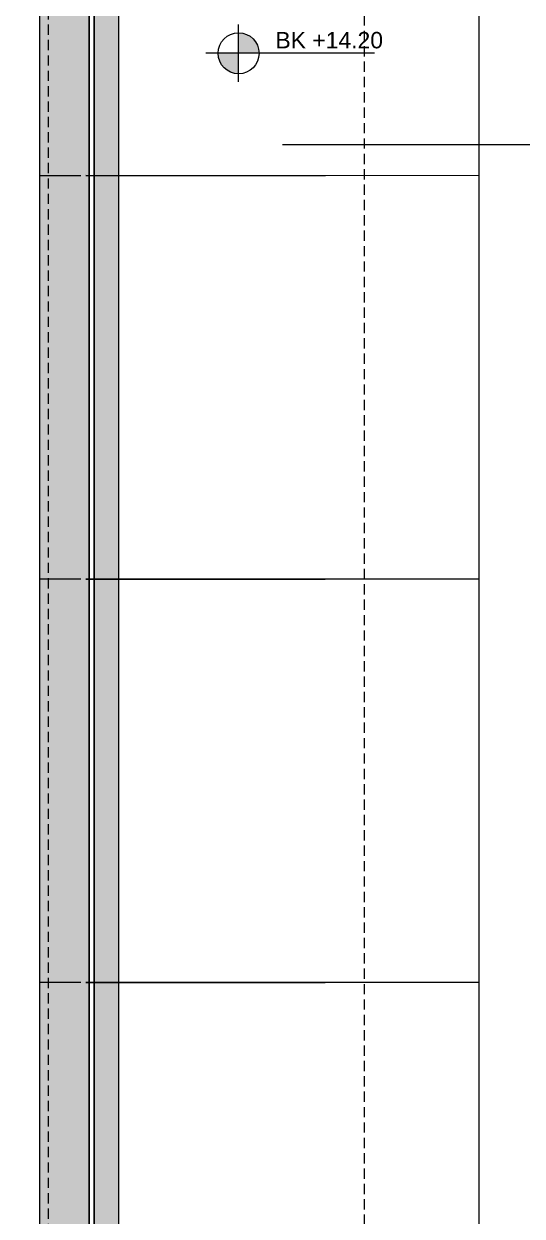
# Model space of a CAD drawing. Extents: x -1073 to 35213, y -1180 to 6950.
# Drawn here: x 33913 to 34217, y 1099 to 1826 of the extents above; entities that cross this region are included whole.
import ezdxf
from ezdxf.enums import TextEntityAlignment as Align
from ezdxf.xclip import XClip

# ---------------------------------------------------------------- set-up
doc = ezdxf.new("R2010")
doc.units = 0
doc.header["$LTSCALE"] = 25
doc.header["$XCLIPFRAME"] = 0
doc.linetypes.add('HIDDEN', pattern=[0.375, 0.25, -0.125])
doc.layers.get('0').update_dxf_attribs({"color": 9, "lineweight": 9})
for name, color, linetype, lineweight in [('04', 9, 'Continuous', 9), ('05G', 8, 'Continuous', 9), ('06A', 9, 'Continuous', 9), ('06B', 9, 'Continuous', 9), ('06D', 9, 'Continuous', 9), ('09', 9, 'Continuous', 9), ('15', 9, 'Continuous', 9), ('21', 9, 'Continuous', 9), ('24', 9, 'Continuous', 9)]:
    doc.layers.add(name, color=color, linetype=linetype, lineweight=lineweight)
doc.styles.add('Arial', font='arial.ttf', dxfattribs={"height": 2.5})
doc.styles.add('MuuM_TEXT-ITALIC', font='ARIALNI.TTF')

# ---------------------------------------------------------------- blocks, each defined once
blk = doc.blocks.new('p-araba-polo')
blk.add_line((1.2557, 0.8419), (1.8967, 1.7338))
at = {"extrusion": (0, 0, -1)}
blk.add_arc((-1.2557, 0.8419), 1.0984, 125.7081, 179.02404, dxfattribs=at)
blk = doc.blocks.new('p-aks_vw')
at = {"layer": '24', "ltscale": 2}
blk.add_lwpolyline([(5680, 1440), (5975, 1440)], dxfattribs=at)
blk = doc.blocks.new('0_elevationtarget-p-bk')
h = blk.add_hatch(color=254)
h.paths.add_polyline_path([(2.5, 0, 0.414214), (0, 2.5), (0, 0)])
h.paths.add_polyline_path([(0, 0), (-2.5, 0, 0.414214), (0, -2.5)])
blk.add_line((0, -3.5), (0, 3.5))
blk.add_lwpolyline([(16.6, 0), (-4, 0)])
blk.add_circle((0, 0), 2.5)
at = {"style": 'Arial'}
blk.add_attdef('BITMISKOT', text='', height=2, dxfattribs=at).set_placement((4.5, 0), align=Align.BOTTOM_LEFT)
at = {"style": 'MuuM_TEXT-ITALIC'}
blk.add_attdef('FINISHINGFLOORLEVEL', text='', height=2, dxfattribs=at).set_placement((4.5, -0.59), align=Align.TOP_LEFT)

msp = doc.modelspace()

# ---------------------------------------------------------------- hatches: boundary and pattern name
at = {"layer": '05G'}
h = msp.add_hatch(color=253, dxfattribs=at)
h.dxf.hatch_style = 1
h.paths.add_polyline_path([(33952.84, 212.5), (33922.84, 212.5), (33922.84, 3992.5), (33952.84, 3992.5)])
at = {"layer": '09'}
h = msp.add_hatch(dxfattribs=at)
h.set_pattern_fill('DOTS', color=251, scale=25, style=0)
h.set_pattern_definition([(0, (17.5119, -0.0012), (0.78125, 1.5625), [0, -1.5625])])
edge = h.paths.add_edge_path()
edge.add_line((33955.84, 209.5), (33955.84, 3995.5))
edge.add_line((33955.84, 3995.5), (33970.84, 3995.5))
edge.add_line((33970.84, 3995.5), (33970.84, 209.5))
edge.add_line((33970.84, 209.5), (33955.84, 209.5))

# ---------------------------------------------------------------- linework, layer by layer
at = {"layer": '06A'}
for points in [[(33950.84, 4012.5), (32430.84, 4012.5), (32430.84, 3907.5), (32447.84, 3907.5), (32447.84, 3995.5), (33955.84, 3995.5), (33955.84, 209.5), (32447.84, 209.5), (32447.84, 309.5), (31687.84, 309.5), (31687.84, 292.5), (32430.84, 292.5), (32430.84, 192.5), (33950.84, 192.5)], [(34190.84, 192.5), (34190.84, 4012.5)], [(33922.84, 237.5), (32475.84, 237.5), (32475.84, 337.5), (31687.84, 337.5), (31687.84, 312.5), (32450.84, 312.5), (32450.84, 212.5), (33952.84, 212.5), (33952.84, 3992.5), (32450.84, 3992.5), (32450.84, 3907.5), (32475.84, 3907.5), (32475.84, 3967.5), (33922.84, 3967.5)], [(33922.84, 212.5), (33922.84, 3968.5)], [(33952.84, 3968.5), (33952.84, 236.54)], [(33947.84, 1733.5), (33922.84, 1733.5)], [(34190.84, 1733.5), (33950.84, 1733.52)], [(33950.84, 1733.52), (34096.84, 1733.5)], [(33947.84, 1487.5), (33922.84, 1487.5)], [(34190.84, 1487.5), (33950.84, 1487.52)], [(33950.84, 1487.52), (34096.84, 1487.5)], [(33947.84, 1241.5), (33922.84, 1241.5)], [(34190.84, 1241.5), (33950.84, 1241.52)], [(33950.84, 1241.52), (34096.84, 1241.5)]]:
    msp.add_lwpolyline(points, dxfattribs=at)
at = {"layer": '06B'}
msp.add_lwpolyline([(33955.84, 209.5), (33955.84, 3995.5), (33970.84, 3995.5), (33970.84, 209.5), (33955.84, 209.5)], dxfattribs=at)
at = {"layer": '06D', "linetype": 'HIDDEN'}
for points in [[(33952.84, 212.5), (34070.84, 212.5), (34120.84, 212.5), (34120.84, 3992.5), (33952.84, 3992.5)], [(33922.84, 3972.5), (33927.84, 3972.5), (33927.84, 232.5), (32470.84, 232.5), (32470.84, 332.5), (31687.84, 332.5)]]:
    msp.add_lwpolyline(points, dxfattribs=at)
at = {"layer": '15'}
msp.add_lwpolyline([(32447.84, 3907.5), (32447.84, 3995.5), (33955.84, 3995.5), (33955.84, 209.5), (32447.84, 209.5), (32447.84, 309.49), (31687.84, 309.5), (31687.84, 312.5), (32450.84, 312.5), (32450.84, 212.5), (33952.84, 212.5), (33952.84, 3992.5), (32450.84, 3992.5), (32450.84, 3907.5)], close=True, dxfattribs=at)

# ---------------------------------------------------------------- block references
at = {"layer": '04'}
ref = msp.add_blockref('p-araba-polo', (33774.6, 1431.8), dxfattribs=dict(at, xscale=-100, yscale=100, zscale=100, rotation=270))
XClip(ref).set_block_clipping_path([(-0.0924763951, -0.9835002962), (4.0650970395, 0.9845199444)])
at = {"layer": '21'}
ref = msp.add_blockref('0_elevationtarget-p-bk', (34044, 1808.15), dxfattribs=dict(at, xscale=5, yscale=5, zscale=5))
ref.add_attrib('BITMISKOT', 'BK +14.20', dxfattribs={"layer": '0', "height": 10, "style": 'Arial'}).set_placement((34066.5, 1808.15), align=Align.BOTTOM_LEFT)
at = {"layer": '24'}
msp.add_blockref('p-aks_vw', (28390.84, 312.5), dxfattribs=at)

doc.saveas('drawing.dxf')
